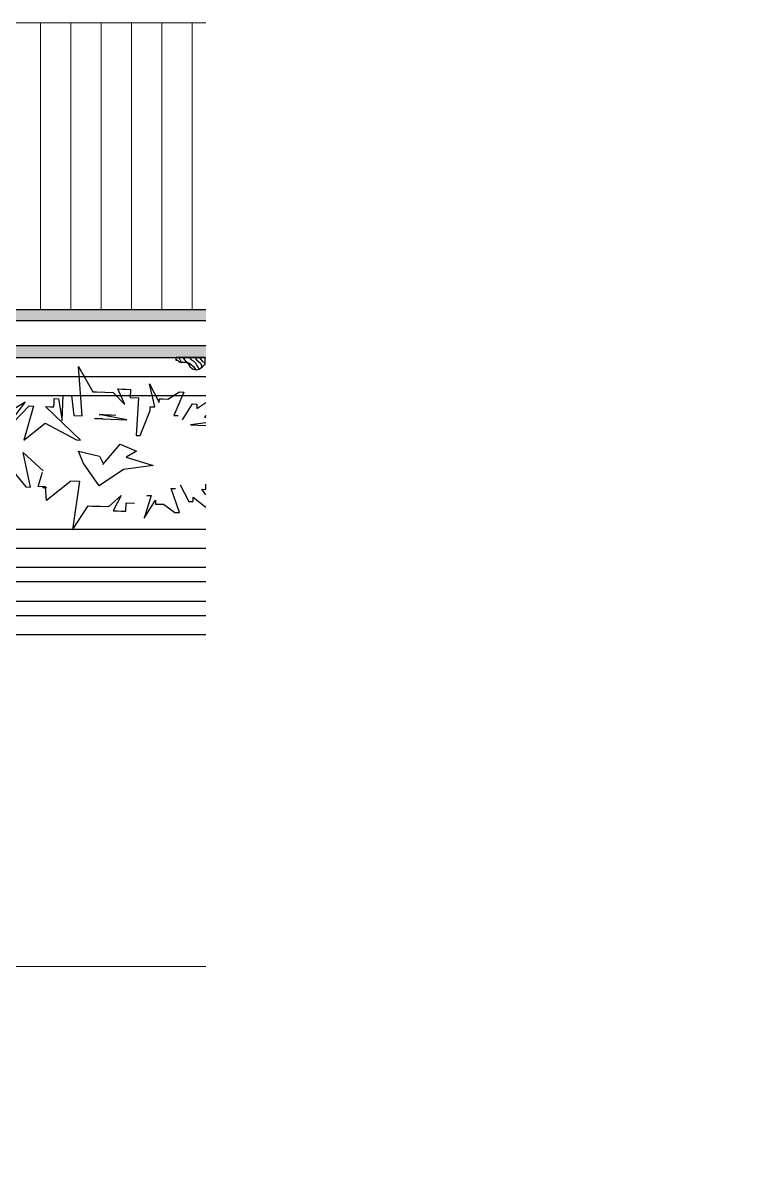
# Model space of a CAD drawing. Header units: millimetres. Extents: x 92928 to 223128, y -11456 to 21098.
# Drawn here: x 199648 to 200407, y 6163 to 7353 of the extents above; entities that cross this region are included whole.
import ezdxf
from ezdxf.xclip import XClip

# ---------------------------------------------------------------- set-up
doc = ezdxf.new("R2010")
doc.units = ezdxf.units.MM
doc.header["$XCLIPFRAME"] = 0
doc.layers.get('Defpoints').update_dxf_attribs({"color": 250})
for name, color, linetype, lineweight in [('_ACM-A-ANNO-DIMS', 2, 'Continuous', 13), ('_ACM-A-ANNO-DIMS @ 15', 2, 'Continuous', 13), ('_ACM-A-WALL-HACH', 251, 'Continuous', 9), ('I-WALL', 6, 'Continuous', 13)]:
    doc.layers.add(name, color=color, linetype=linetype, lineweight=lineweight)
for name, color, linetype in [('I-DETL-LW01', 1, 'Continuous'), ('I-DETL-LW02', 2, 'Continuous'), ('I-DETL-LW251', 251, 'Continuous'), ('I-PL-IDS-MILL', 40, 'Continuous'), ('PE-尺寸标注', 44, 'Continuous')]:
    doc.layers.add(name, color=color, linetype=linetype)
doc.styles.add('Arial', font='ARIALUNI.ttf')
doc.dimstyles.new('Aec-Arch-M-注释性', dxfattribs={"dimscale": 2, "dimtxt": 2.5, "dimasz": 2, "dimexe": 2, "dimexo": 2, "dimgap": 0.8, "dimtad": 1, "dimdec": 0, "dimrnd": 5, "dimzin": 3, "dimdsep": 46, "dimtxsty": 'Arial', "dimblk": 'WALL TYPE$0$_ArchTick', "dimcen": 2.5, "dimdle": 2, "dimclrd": 256, "dimclrt": 256, "dimazin": 2, "dimtfac": 0.75, "dimtdec": 0, "dimtix": 1, "dimtmove": 2, "dimatfit": 2, "dimfxl": 5, "dimfxlon": 1, "dimtolj": 1, "dimtzin": 0, "dimlwd": -1, "dimarcsym": 0})

# ---------------------------------------------------------------- blocks, each defined once
blk = doc.blocks.new('WALL TYPE$0$_ArchTick')
at = {"color": 0, "linetype": 'ByBlock', "const_width": 0.15}
blk.add_lwpolyline([(-0.5, -0.5), (0.5, 0.5)], dxfattribs=at)
blk = doc.blocks.new('*D357')
at = {"layer": '_ACM-A-ANNO-DIMS', "color": 0, "lineweight": -2, "transparency": 16777216}
for p, q in [((167532.5903942427, 20323.45114917224), (167532.5903942427, 20428.45114917224)), ((169432.5903942427, 20323.45114917224), (169432.5903942427, 20428.45114917224))]:
    blk.add_line(p, q, dxfattribs=at)
at = {"layer": '_ACM-A-ANNO-DIMS', "transparency": 16777216}
blk.add_line((169462.5903942427, 20398.45114917224), (167502.5903942427, 20398.45114917224), dxfattribs=at)
at = {"layer": 'Defpoints', "color": 0, "transparency": 16777216}
for p in [(167532.5903942427, 20398.45114917224), (167532.5903942427, 20195.74469273321), (169432.5903942427, 20195.74469273321)]:
    blk.add_point(p, dxfattribs=at)
at = {"layer": '_ACM-A-ANNO-DIMS', "transparency": 16777216, "xscale": 30, "yscale": 30, "zscale": 30, "rotation": 180}
blk.add_blockref('WALL TYPE$0$_ArchTick', (167532.5903942427, 20398.45114917224), dxfattribs=at)
at = {"layer": '_ACM-A-ANNO-DIMS', "transparency": 16777216, "xscale": 30, "yscale": 30, "zscale": 30}
blk.add_blockref('WALL TYPE$0$_ArchTick', (169432.5903942427, 20398.45114917224), dxfattribs=at)
at = {"layer": '_ACM-A-ANNO-DIMS', "transparency": 16777216, "insert": (168482.5903942427, 20429.6104261163), "char_height": 37.5, "attachment_point": 5, "style": 'Arial'}
blk.add_mtext('\\A1;1900', dxfattribs=at)
blk = doc.blocks.new('2008092313492155')
at = {"color": 8, "linetype": 'Continuous'}
for p, q in [((1506.456870865506, 129.873818452922), (1497.313517650386, 258.4204400899089)), ((1497.313517650386, 258.4204400899089), (1534.061324986644, 192.6697077199688)), ((1682.469316908217, 213.5041236034576), (1708.261778941836, 164.2590169347795)), ((1696.244843929904, 153.1390569119849), (1682.469316908217, 213.5041236034576)), ((1806.183430251942, 148.9139231147374), (1900.741934520098, 211.6289261778975)), ((1900.741934520098, 211.6289261778975), (1827.048487494823, 126.3961820993927)), ((1454.399907554034, 117.7191836210322), (1456.949174389287, 184.0514716560647)), ((1456.949174389287, 184.0514716560647), (1478.647579584416, 183.2175636697657)), ((1478.647579584416, 183.2175636697657), (1484.758465670355, 130.707726439221)), ((1478.647579584416, 183.2175636697657), (1478.647579584416, 183.2175636697657)), ((1534.061324986644, 192.6697077199688), (1534.061324986644, 192.6697077199688)), ((1534.061324986644, 192.6697077199688), (1544.18724741105, 192.280550659696)), ((1544.18724741105, 192.280550659696), (1544.18724741105, 192.280550659696)), ((1544.18724741105, 192.280550659696), (1565.885652606179, 191.446642673397)), ((1565.885652606179, 191.446642673397), (1565.885652606179, 191.446642673397)), ((1565.885652606179, 191.446642673397), (1587.584057801309, 190.612734687099)), ((1587.584057801309, 190.612734687099), (1618.088883308956, 159.2817198989496)), ((1587.584057801309, 190.612734687099), (1587.584057801309, 190.612734687099)), ((1618.088883308956, 159.2817198989496), (1599.545436283115, 200.2871058412911)), ((1599.545436283115, 200.2871058412911), (1611.117919053846, 199.8423549152649)), ((1611.117919053846, 199.8423549152649), (1611.117919053846, 199.8423549152649)), ((1611.117919053846, 199.8423549152649), (1621.243841478245, 199.4531978549921)), ((1621.243841478245, 199.4531978549921), (1621.243841478245, 199.4531978549921)), ((1621.243841478245, 199.4531978549921), (1632.81632424899, 199.0084469289659)), ((1632.81632424899, 199.0084469289659), (1631.982976296735, 177.3246138999202)), ((1632.81632424899, 199.0084469289659), (1632.81632424899, 199.0084469289659)), ((1730.349079848027, 173.544231028699), (1761.336247907755, 192.4591396862843)), ((1772.908730678486, 192.014388760259), (1746.490384216042, 130.7017674802155)), ((1761.336247907755, 192.4591396862843), (1761.336247907755, 192.4591396862843)), ((1761.336247907755, 192.4591396862843), (1772.908730678486, 192.014388760259)), ((1772.908730678486, 192.014388760259), (1772.908730678486, 192.014388760259)), ((1211.406939256798, 78.62623126876497), (1357.749722885732, 166.1480214982485)), ((1357.749722885732, 166.1480214982485), (1283.659214167033, 68.46652899773926)), ((1283.659214167033, 68.46652899773926), (1367.486749599077, 155.6397423577573)), ((1379.059232369822, 155.1949914317311), (1353.507029929046, 66.18269821993454)), ((1357.749722885732, 166.1480214982485), (1357.749722885732, 166.1480214982485)), ((1367.486749599077, 155.6397423577573), (1379.059232369822, 155.1949914317311)), ((1410.883559989357, 153.9719263851593), (1410.883559989357, 153.9719263851593)), ((1502.082970173091, 66.50439486460346), (1410.883559989357, 153.9719263851593)), ((1410.883559989357, 153.9719263851593), (1422.456042760103, 153.5271754591331)), ((1422.456042760103, 153.5271754591331), (1422.456042760103, 153.5271754591331)), ((1422.456042760103, 153.5271754591331), (1432.581965184501, 153.1380183988604)), ((1432.581965184501, 153.1380183988604), (1432.970860895555, 163.2571404790788)), ((1432.581965184501, 153.1380183988604), (1432.581965184501, 153.1380183988604)), ((1432.970860895555, 163.2571404790788), (1433.415313136757, 174.8218514278988)), ((1432.970860895555, 163.2571404790788), (1432.970860895555, 163.2571404790788)), ((1433.415313136757, 174.8218514278988), (1433.415313136757, 174.8218514278988)), ((1433.415313136757, 174.8218514278988), (1444.987795907495, 174.3771005018725)), ((1444.987795907495, 174.3771005018725), (1454.399907554034, 117.7191836210322)), ((1444.987795907495, 174.3771005018725), (1444.987795907495, 174.3771005018725)), ((1631.982976296735, 177.3246138999202), (1653.681381491871, 176.4907059136212)), ((1653.681381491871, 176.4907059136212), (1647.904007946476, 78.51375930314134)), ((1684.283465448098, 143.4646857577927), (1684.672361159151, 153.5838078380111)), ((1684.672361159151, 153.5838078380111), (1684.672361159151, 153.5838078380111)), ((1684.672361159151, 153.5838078380111), (1696.244843929904, 153.1390569119849)), ((1708.261778941836, 164.2590169347795), (1708.650674652883, 174.3781390149979)), ((1708.650674652883, 174.3781390149979), (1718.776597077282, 173.9889819547252)), ((1718.776597077282, 173.9889819547252), (1718.776597077282, 173.9889819547252)), ((1718.776597077282, 173.9889819547252), (1730.349079848027, 173.544231028699)), ((1730.349079848027, 173.544231028699), (1730.349079848027, 173.544231028699)), ((1769.246454046472, 119.6931435479446), (1795.055399722398, 160.9233849895836)), ((1795.055399722398, 160.9233849895836), (1795.055399722398, 160.9233849895836)), ((1795.055399722398, 160.9233849895836), (1806.627882493143, 160.4786340635574)), ((1806.627882493143, 160.4786340635574), (1806.183430251942, 148.9139231147374)), ((1806.627882493143, 160.4786340635574), (1806.627882493143, 160.4786340635574)), ((1484.758465670355, 130.707726439221), (1506.456870865506, 129.873818452922)), ((1484.758465670355, 130.707726439221), (1484.758465670355, 130.707726439221)), ((1539.119864050437, 122.4650790126398), (1539.119864050437, 122.4650790126398)), ((1560.818269245574, 121.6311710263408), (1539.119864050437, 122.4650790126398)), ((1539.119864050437, 122.4650790126398), (1623.015164691467, 119.2408346228649)), ((1551.136799062369, 133.5850390354417), (1561.262721486775, 133.195881975168)), ((1623.015164691467, 119.2408346228649), (1551.136799062369, 133.5850390354417)), ((1561.262721486775, 133.195881975168), (1572.835204257521, 132.7511310491418)), ((1561.262721486775, 133.195881975168), (1561.262721486775, 133.195881975168)), ((1572.835204257521, 132.7511310491418), (1582.961126681919, 132.3619739888691)), ((1572.835204257521, 132.7511310491418), (1572.835204257521, 132.7511310491418)), ((1582.961126681919, 132.3619739888691), (1594.53360945265, 131.9172230628437)), ((1582.961126681919, 132.3619739888691), (1582.961126681919, 132.3619739888691)), ((1594.53360945265, 131.9172230628437), (1594.53360945265, 131.9172230628437)), ((1658.029930370882, 78.1246022428686), (1684.283465448098, 143.4646857577927)), ((1684.283465448098, 143.4646857577927), (1684.283465448098, 143.4646857577927)), ((1746.490384216042, 130.7017674802155), (1758.062866986773, 130.2570165541902)), ((1746.490384216042, 130.7017674802155), (1746.490384216042, 130.7017674802155)), ((1758.062866986773, 130.2570165541902), (1758.062866986773, 130.2570165541902)), ((1827.048487494823, 126.3961820993927), (1837.174409919229, 126.00702503912)), ((1353.507029929046, 66.18269821993454), (1409.604757478955, 110.2700165892411)), ((1409.604757478955, 110.2700165892411), (1409.604757478955, 110.2700165892411)), ((1409.604757478955, 110.2700165892411), (1491.957047748692, 66.89355192487619)), ((1848.302440448759, 113.9975631642737), (1789.653472538361, 106.1174784258465)), ((1789.653472538361, 106.1174784258465), (1858.039467162103, 103.4892840237753)), ((1789.653472538361, 106.1174784258465), (1789.653472538361, 106.1174784258465)), ((1491.957047748692, 66.89355192487619), (1502.082970173091, 66.50439486460346)), ((1491.957047748692, 66.89355192487619), (1491.957047748692, 66.89355192487619)), ((1502.082970173091, 66.50439486460346), (1502.082970173091, 66.50439486460346)), ((1647.904007946476, 78.51375930314134), (1658.029930370882, 78.1246022428686)), ((1647.904007946476, 78.51375930314134), (1647.904007946476, 78.51375930314134)), ((1658.029930370882, 78.1246022428686), (1658.029930370882, 78.1246022428686)), ((1282.465769924158, 37.41293893135935), (1359.355485184678, -55.93692186810131)), ((1352.282843867775, 34.32920163751805), (1404.831393988992, -13.93358482802887)), ((1370.927967955424, -56.38167279412755), (1352.282843867775, 34.32920163751805)), ((1829.932049987226, -62.4402172890841), (1833.69421448162, 35.4518414887425)), ((1404.831393988992, -13.93358482802887), (1404.831393988992, -13.93358482802887)), ((1359.355485184678, -55.93692186810131), (1370.927967955424, -56.38167279412755)), ((1402.752295574959, -57.60473784069927), (1402.752295574959, -57.60473784069927)), ((1402.752295574959, -57.60473784069927), (1414.324778345705, -58.04948876672552)), ((1478.194827809639, -40.07907042062743), (1499.89323300479, -40.91297840692641)), ((1499.89323300479, -40.91297840692641), (1480.910874643494, -168.3786793360023)), ((1762.689048888729, -50.93147748826505), (1785.257439403496, -94.0209452943518)), ((1576.119401577911, -107.6992616549278), (1608.938909343531, -78.80191269469196)), ((1608.938909343531, -78.80191269469196), (1587.30298863761, -118.2631346611724)), ((1687.335788093405, -78.67585147430964), (1668.967864976556, -137.8055886778939)), ((1675.763305322653, -78.2311005482834), (1687.335788093405, -78.67585147430964)), ((1675.763305322653, -78.2311005482834), (1675.763305322653, -78.2311005482834)), ((1739.155187636206, -60.16109771643187), (1739.155187636206, -60.16109771643187)), ((1739.155187636206, -60.16109771643187), (1750.727670406937, -60.6058486424572)), ((1760.789855398638, -123.3204810956931), (1739.155187636206, -60.16109771643187)), ((1750.727670406937, -60.6058486424572), (1750.727670406937, -60.6058486424572)), ((1796.829922174242, -94.46569622037805), (1797.274374415443, -82.90098527155806)), ((1797.274374415443, -82.90098527155806), (1886.740577716053, -152.6883824548304)), ((1819.806127562821, -62.05106022881137), (1829.932049987226, -62.4402172890841)), ((1886.740577716053, -152.6883824548304), (1819.806127562821, -62.05106022881137)), ((1480.910874643494, -168.3786793360023), (1522.596668763239, -105.6422886220571)), ((1522.596668763239, -105.6422886220571), (1532.722591187652, -106.0314456823298)), ((1522.596668763239, -105.6422886220571), (1522.596668763239, -105.6422886220571)), ((1532.722591187652, -106.0314456823298), (1554.420996382782, -106.8653536686288)), ((1532.722591187652, -106.0314456823298), (1532.722591187652, -106.0314456823298)), ((1554.420996382782, -106.8653536686288), (1576.119401577911, -107.6992616549278)), ((1554.420996382782, -106.8653536686288), (1554.420996382782, -106.8653536686288)), ((1576.119401577911, -107.6992616549278), (1576.119401577911, -107.6992616549278)), ((1587.30298863761, -118.2631346611724), (1598.875471408341, -118.7078855871978)), ((1598.875471408341, -118.7078855871978), (1609.001393832739, -119.0970426474714)), ((1598.875471408341, -118.7078855871978), (1598.875471408341, -118.7078855871978)), ((1620.573876603485, -119.5417935734977), (1621.407224555733, -97.85796054445836)), ((1621.407224555733, -97.85796054445836), (1643.105629750869, -98.69186853075735)), ((1668.967864976556, -137.8055886778939), (1698.463818622935, -90.68531334915588)), ((1698.463818622935, -90.68531334915588), (1698.074922911881, -100.8044354293816)), ((1698.074922911881, -100.8044354293816), (1708.20084533628, -101.1935924896543)), ((1708.20084533628, -101.1935924896543), (1719.773328107025, -101.6383434156805)), ((1708.20084533628, -101.1935924896543), (1708.20084533628, -101.1935924896543)), ((1719.773328107025, -101.6383434156805), (1719.773328107025, -101.6383434156805)), ((1719.773328107025, -101.6383434156805), (1749.217372627907, -122.8757301696669)), ((1785.257439403496, -94.0209452943518), (1796.829922174242, -94.46569622037805)), ((1785.257439403496, -94.0209452943518), (1785.257439403496, -94.0209452943518)), ((1796.829922174242, -94.46569622037805), (1796.829922174242, -94.46569622037805)), ((1609.001393832739, -119.0970426474714), (1620.573876603485, -119.5417935734977)), ((1609.001393832739, -119.0970426474714), (1609.001393832739, -119.0970426474714)), ((1620.573876603485, -119.5417935734977), (1620.573876603485, -119.5417935734977)), ((1749.217372627907, -122.8757301696669), (1760.789855398638, -123.3204810956931)), ((1749.217372627907, -122.8757301696669), (1749.217372627907, -122.8757301696669)), ((1760.789855398638, -123.3204810956931), (1760.789855398638, -123.3204810956931))]:
    blk.add_line(p, q, dxfattribs=at)
at = {"color": 8}
for points in [[(1560.324968578025, 2.837184442139005), (1605.870327505603, 55.905101550572), (1648.659279748856, 37.24805259608638), (1621.56363367274, 21.27687151335977), (1692.611564659433, -0.356561059113119), (1614.664149027856, -10.59289547531534), (1550.593626937458, -53.49739025591407), (1509.400549952727, 6.684561409006164), (1497.339851853249, 37.39273993358074), (1551.679032303073, 23.96266001612639), (1560.470049533476, 6.612211674447281)], [(1477.294150575734, -41.22897393954463), (1412.933576691692, -91.68352741676063), (1410.534262287212, -55.67586771498918), (1391.646508378159, -54.94997801543013), (1402.541185736343, -17.56288864910766)]]:
    blk.add_lwpolyline(points, dxfattribs=at)
blk = doc.blocks.new('K_1224000099')
at = {"layer": '_ACM-A-WALL-HACH'}
h = blk.add_hatch(dxfattribs=at)
h.set_pattern_fill('ANSI31', color=256, scale=10, angle=45)
h.set_pattern_definition([(90, (-57350, -73763.15121848763), (-31.75, 0), [])])
h.paths.add_polyline_path([(-4380.000000000466, -1423.151218487634), (-1970, -1423.151218487634), (-1970, -1123.151218487503), (-4380.000000000466, -1123.151218487503)])
at = {"layer": 'I-DETL-LW251'}
h = blk.add_hatch(dxfattribs=at)
h.set_pattern_fill('ANSI38', color=250, angle=-270.0000000000001)
h.set_pattern_definition([(134.9999999999999, (6537.134210259799, -37234.99716026623), (-2.24506403026729, -2.245064030267287), []), (224.9999999999999, (6537.134210259799, -37234.99716026623), (-2.245064030267293, -6.735192090801863), [7.9375, -4.7625])])
h.paths.add_polyline_path([(-2060, -1435.151198237698), (-2059.999999999971, -1423.15119823772), (-4290.000121234392, -1423.15119823772), (-4290.000121234392, -1435.15119823772)])
at = {"layer": 'PE-尺寸标注'}
h = blk.add_hatch(dxfattribs=at)
h.set_pattern_fill('木纹面1', color=250, scale=5.000000000000001, angle=-1.272221872585407e-14, style=0, pattern_type=2)
h.set_pattern_definition([(63.43494882, (-15016.49509797862, 89965.84756453798), (19.9999999776412, -1.019978660492269e-09), [4.621368350000001, -17.7393114]), (40.60129464999999, (-15029.65213732864, 89983.14153078798), (19.99999998960277, 1.801355053669543e-08), [4.1580665, -88.03737800000002]), (40.60129464999999, (-15019.65213732864, 90003.14153078798), (19.99999998960277, 1.801355053669543e-08), [4.1580665, -88.03737800000002]), (40.60129464999999, (-15009.65213732864, 90023.14153078798), (19.99999995163994, -1.452601939074124e-08), [4.1580665, -88.03737800000002]), (63.43494882, (-15026.64253397862, 89963.05269253798), (19.9999999776412, -1.019978660492269e-09), [4.237007800000001, -18.12367195]), (50.19442890999996, (-15024.7476864786, 89966.84238753798), (20.00000001048199, 7.906929521530867e-10), [2.2404905, -75.86200600000001]), (50.19442890999996, (-15014.7476864786, 89986.84238753798), (20.00000001048199, 7.906929521530867e-10), [2.2404905, -75.86200600000001]), (50.19442890999996, (-15004.7476864786, 90006.84238753798), (20.00000001048199, 7.906929521530867e-10), [2.2404905, -75.86200600000001]), (21.80140948999999, (-15023.3133594286, 89968.56358003798), (19.99999999207266, -2.658084763747379e-08), [2.868712150000001, -50.98293590000001]), (33.69006752999998, (-15020.64982702862, 89969.62899298797), (20.00000002516126, -1.246419201524216e-08), [2.521813, -33.53369975]), (63.43494879999999, (-15018.55155177863, 89971.02784313797), (19.99999997764121, -8.001295296393451e-09), [3.3552885, -19.0053909]), (44.99999999999999, (-15017.0510209786, 89974.02890473798), (19.99999996643937, -5.665538888141027e-15), [2.7178182, -53.85072430000001]), (44.99999999999999, (-15007.0510209786, 89994.02890473798), (19.99999996643937, -5.665538888141027e-15), [2.7178182, -53.85072430000001]), (21.80140948999999, (-15015.12923332863, 89975.95069238798), (19.99999999207266, -2.658084763747379e-08), [2.19237, -51.65927800000001]), (63.43494879999999, (-15033.12361442862, 89962.59053168798), (19.99999997764121, -8.001295296393451e-09), [7.1895999, -15.1710799]), (50.19442890999996, (-15029.90832757863, 89969.02110533798), (20.00000001048199, 7.906929521530867e-10), [4.573562000000001, -73.52893490000001]), (50.19442890999996, (-15019.90832757863, 89989.02110533798), (20.00000001048199, 7.906929521530867e-10), [4.573562000000001, -73.52893490000001]), (50.19442890999996, (-15009.90832757863, 90009.02110533798), (20.00000001048199, 7.906929521530867e-10), [4.573562000000001, -73.52893490000001]), (33.69006752999998, (-15026.98040462862, 89972.53461288798), (20.00000002516126, -1.246419201524216e-08), [2.240559500000001, -33.81495340000001]), (15.94539589999995, (-15025.11614657863, 89973.77745158799), (19.99999999510855, -1.449476092599893e-06), [3.5624845, -69.23861445000001]), (33.69006752999998, (-15021.69073247863, 89974.75614128797), (20.00000002516126, -1.246419201524216e-08), [4.092966500000001, -31.96254620000001]), (50.19442890999996, (-15018.28517847863, 89977.02651063798), (20.00000001048199, 7.906929521530867e-10), [5.197338000000001, -72.90515900000001]), (50.19442890999996, (-15008.28517847863, 89997.02651063798), (20.00000001048199, 7.906929521530867e-10), [5.197338000000001, -72.90515900000001]), (50.19442889999996, (-14998.28517847863, 90017.02651063798), (20.00000001048199, -2.699964810685992e-09), [5.197338000000001, -72.90515900000001]), (21.80140948999999, (-15014.95791862861, 89981.01921838798), (19.99999999207266, -2.658084763747379e-08), [5.714501500000001, -48.13714700000001]), (50.19442890999996, (-15034.42835922862, 89969.98104203798), (20.00000001048199, 7.906929521530867e-10), [5.214066750000002, -72.88843]), (50.19442890999996, (-15024.42835922862, 89989.98104203798), (20.00000001048199, 7.906929521530867e-10), [5.214066750000002, -72.88843]), (50.19442890999996, (-15014.42835922862, 90009.98104203798), (20.00000001048199, 7.906929521530867e-10), [5.214066750000002, -72.88843]), (33.69006752999998, (-15031.09039502862, 89973.98659903798), (20.00000002516126, -1.246419201524216e-08), [4.838075000000001, -31.21743775000001]), (26.56505117999999, (-15027.06487332861, 89976.67028023797), (19.9999999776412, 1.019969549860536e-09), [7.985960000000001, -81.45675900000002]), (26.56505117999999, (-15017.06487332861, 89996.67028023797), (19.9999999776412, 1.019969549860536e-09), [7.985960000000001, -81.45675900000002]), (40.60129464999999, (-15019.9219922286, 89980.24172853798), (19.99999998960277, 1.801355053669543e-08), [4.319301400000001, -87.87614315000002]), (40.60129464999999, (-15009.9219922286, 90000.24172853798), (19.99999998960277, 1.801355053669543e-08), [4.319301400000001, -87.87614315000002]), (40.60129464999999, (-14999.92199422861, 90020.24172853798), (19.99999998960277, 1.801355053669543e-08), [4.319301400000001, -87.87614315000002]), (33.69006752999998, (-15033.09366972861, 89976.76491758798), (20.00000002516126, -1.246419201524216e-08), [2.735791650000001, -33.31972211000001]), (26.56505119999996, (-15030.81735347863, 89978.28246173798), (19.99999997764121, 8.001283965315668e-09), [7.158076200000001, -82.284643]), (26.56505119999996, (-15020.81735347863, 89998.28246173798), (20.00000002236256, -8.144143371143085e-08), [7.158076200000001, -82.284643]), (40.60129464999999, (-15024.4149754786, 89981.48365053798), (19.99999998960277, 1.801355053669543e-08), [1.700823, -90.49462155000002]), (40.60129464999999, (-15014.4149754786, 90001.48365053798), (19.99999998960277, 1.801355053669543e-08), [1.700823, -90.49462155000002]), (40.60129464999999, (-15004.41497572861, 90021.48365053798), (19.99999998960277, 1.801355053669543e-08), [1.700823, -90.49462155000002])])
h.paths.add_polyline_path([(-2082.582703153981, -1461.209858795417), (-4267.416640090756, -1461.20985879565), (-4267.417433435068, -1465.954655131638), (-4260.80655223591, -1465.954655131638), (-4260.80655223591, -1468.757370652595), (-4269.999343222531, -1468.757370652595), (-4269.999343222531, -1473.209858795417), (-2080, -1473.209858795417), (-2080, -1468.757503463326), (-2089.19279098665, -1468.757503463326), (-2089.19279098665, -1465.95478794237), (-2082.581909787463, -1465.95478794237)])
h = blk.add_hatch(dxfattribs=at)
h.set_pattern_fill('木纹面1', color=250, scale=5, angle=-90.00000000000001, style=0, pattern_type=2)
h.set_pattern_definition([(333.43494882, (-41381.41402550478, -13881.75378454914), (-1.019976211198673e-09, -19.9999999776412), [4.62136835, -17.7393114]), (310.60129465, (-41364.12005925478, -13868.59674519914), (1.801355298598903e-08, -19.99999998960277), [4.1580665, -88.037378]), (310.60129465, (-41344.12005925478, -13878.59674519914), (1.801355298598903e-08, -19.99999998960277), [4.1580665, -88.037378]), (310.60129465, (-41324.12005925478, -13888.59674519914), (-1.452601694144764e-08, -19.99999995163994), [4.1580665, -88.037378]), (333.43494882, (-41384.20889750478, -13871.60634854914), (-1.019976211198673e-09, -19.9999999776412), [4.2370078, -18.12367195]), (320.19442891, (-41380.41920250478, -13873.50119604914), (7.906954014466862e-10, -20.00000001048198), [2.2404905, -75.862006]), (320.19442891, (-41360.41920250478, -13883.50119604914), (7.906954014466862e-10, -20.00000001048198), [2.2404905, -75.862006]), (320.19442891, (-41340.41920250478, -13893.50119604914), (7.906954014466862e-10, -20.00000001048198), [2.2404905, -75.862006]), (291.80140949, (-41378.69801000478, -13874.93552309914), (-2.658084518818019e-08, -19.99999999207265), [2.86871215, -50.9829359]), (303.69006753, (-41377.63259705478, -13877.59905549914), (-1.246418956594856e-08, -20.00000002516126), [2.521813, -33.53369975]), (333.4349488, (-41376.23374690478, -13879.69733074914), (-8.001292847099853e-09, -19.9999999776412), [3.3552885, -19.0053909]), (315, (-41373.23268530479, -13881.19786154914), (-3.216245293956312e-15, -19.99999996643937), [2.7178182, -53.8507243]), (315, (-41353.23268530479, -13891.19786154914), (-3.216245293956312e-15, -19.99999996643937), [2.7178182, -53.8507243]), (291.80140949, (-41371.31089765478, -13883.11964919914), (-2.658084518818019e-08, -19.99999999207265), [2.19237, -51.65927799999999]), (333.4349488, (-41384.67105835478, -13865.12526809914), (-8.001292847099853e-09, -19.9999999776412), [7.1895999, -15.1710799]), (320.19442891, (-41378.24048470479, -13868.34055494914), (7.906954014466862e-10, -20.00000001048198), [4.573562, -73.5289349]), (320.19442891, (-41358.24048470479, -13878.34055494914), (7.906954014466862e-10, -20.00000001048198), [4.573562, -73.5289349]), (320.19442891, (-41338.24048470479, -13888.34055494914), (7.906954014466862e-10, -20.00000001048198), [4.573562, -73.5289349]), (303.69006753, (-41374.72697715479, -13871.26847789914), (-1.246418956594856e-08, -20.00000002516126), [2.2405595, -33.8149534]), (285.9453959, (-41373.48413845478, -13873.13273594914), (-1.449476090150599e-06, -19.99999999510854), [3.5624845, -69.23861445]), (303.69006753, (-41372.50544875479, -13876.55815004914), (-1.246418956594856e-08, -20.00000002516126), [4.0929665, -31.9625462]), (320.19442891, (-41370.23507940478, -13879.96370404914), (7.906954014466862e-10, -20.00000001048198), [5.197338, -72.905159]), (320.19442891, (-41350.23507940478, -13889.96370404914), (7.906954014466862e-10, -20.00000001048198), [5.197338, -72.905159]), (320.1944289, (-41330.23507940478, -13899.96370404914), (-2.699962361392391e-09, -20.00000001048198), [5.197338, -72.905159]), (291.80140949, (-41366.24237165478, -13883.29096389914), (-2.658084518818019e-08, -19.99999999207265), [5.7145015, -48.137147]), (320.19442891, (-41377.28054800478, -13863.82052329914), (7.906954014466862e-10, -20.00000001048198), [5.214066750000001, -72.88842999999999]), (320.19442891, (-41357.28054800478, -13873.82052329914), (7.906954014466862e-10, -20.00000001048198), [5.214066750000001, -72.88842999999999]), (320.19442891, (-41337.28054800478, -13883.82052329914), (7.906954014466862e-10, -20.00000001048198), [5.214066750000001, -72.88842999999999]), (303.69006753, (-41373.27499100479, -13867.15848749914), (-1.246418956594856e-08, -20.00000002516126), [4.838075, -31.21743775]), (296.56505118, (-41370.59130980479, -13871.18400919914), (1.019971999154131e-09, -19.9999999776412), [7.98595999999998, -81.45675899999969]), (296.56505118, (-41350.59130980479, -13881.18400919914), (1.019971999154131e-09, -19.9999999776412), [7.98595999999998, -81.45675899999969]), (310.60129465, (-41367.01986150478, -13878.32689029914), (1.801355298598903e-08, -19.99999998960277), [4.319301400000001, -87.87614315]), (310.60129465, (-41347.01986150478, -13888.32689029914), (1.801355298598903e-08, -19.99999998960277), [4.319301400000001, -87.87614315]), (310.60129465, (-41327.01986150478, -13898.32688829914), (1.801355298598903e-08, -19.99999998960277), [4.319301400000001, -87.87614315]), (303.69006753, (-41370.49667245478, -13865.15521279914), (-1.246418956594856e-08, -20.00000002516126), [2.73579165, -33.31972211]), (296.5650512, (-41368.97912830478, -13867.43152904914), (8.001286414609262e-09, -19.9999999776412), [7.15807619999998, -82.28464299999968]), (296.5650512, (-41348.97912830478, -13877.43152904914), (-8.144143126213724e-08, -20.00000002236256), [7.15807619999998, -82.28464299999968]), (310.60129465, (-41365.77793950478, -13873.83390704914), (1.801355298598903e-08, -19.99999998960277), [1.700823, -90.49462155]), (310.60129465, (-41345.77793950478, -13883.83390704914), (1.801355298598903e-08, -19.99999998960277), [1.700823, -90.49462155]), (310.60129465, (-41325.77793950478, -13893.83390679914), (1.801355298598903e-08, -19.99999998960277), [1.700823, -90.49462155])])
edge = h.paths.add_edge_path()
edge.add_line((-2479.999999999971, -1473.151194541206), (-2479.999999999971, -1481.130590837056))
edge.add_arc((-2479.46920125396, -1484.328065167025), 3.241232697537182, 99.42546738474049, 170.5737766989053)
edge.add_line((-2482.666668580699, -1483.797224236041), (-2483.333355659386, -1483.797225572023))
edge.add_arc((-2489.000014605641, -1479.050563527184), 7.392010834757422, 219.9511821530596, 320.04886315912677, ccw=False)
edge.add_line((-2494.666669797996, -1483.797230053475), (-2495.333356878051, -1483.797231398552))
edge.add_arc((-2501.146246826363, -1484.285262139289), 5.833340685663203, 4.7991067157494, 105.1464253195259)
edge.add_line((-2502.67042128701, -1478.654564512122), (-2503.344250735739, -1477.946679954766))
edge.add_arc((-2504.971724264382, -1477.121603354957), 1.824670239257439, 201.7342191242934, 333.11646144337146, ccw=False)
edge.add_line((-2506.666681578645, -1477.797281669642), (-2507.333350043336, -1477.797283004125))
edge.add_arc((-2509.331179047673, -1478.459690653435), 2.104781372156005, 18.34364903705413, 108.5281298696348)
edge.add_line((-2510.00001585795, -1476.464004819994), (-2510.000021676417, -1473.151194541206))
edge.add_line((-2510.000021676446, -1473.151194541206), (-2480, -1473.151194541206))
at = {"layer": 'I-DETL-LW01'}
blk.add_lwpolyline([(-2060, -1423.151198237749), (-2060, -1435.151198237749), (-4290.000121234392, -1435.15119823772), (-4290.000121234392, -1423.15119823772)], close=True, dxfattribs=at)
at = {"layer": 'I-DETL-LW02'}
blk.add_lwpolyline([(-2082.582703153981, -1461.209858795417), (-4267.416640090756, -1461.20985879565), (-4267.417433435068, -1465.954655131638), (-4260.80655223591, -1465.954655131638), (-4260.80655223591, -1468.757370652595), (-4269.999343222531, -1468.757370652595), (-4269.999343222531, -1473.209858795417), (-2080, -1473.209858795417), (-2080, -1468.757503463326), (-2089.19279098665, -1468.757503463326), (-2089.19279098665, -1465.95478794237), (-2082.581909787463, -1465.95478794237)], close=True, dxfattribs=at)
blk.add_lwpolyline([(-2479.999999999971, -1473.151194541206), (-2479.999999999971, -1481.130590837056, 0.3208161007806607), (-2482.666668580699, -1483.797224236041), (-2483.333355659357, -1483.797225572023, -0.4668266522621926), (-2494.666669797996, -1483.797230053475), (-2495.333356878051, -1483.797231398552, 0.4681539542228489), (-2502.67042128701, -1478.654564512122), (-2503.344250735739, -1477.946679954766, -0.6455820401914517), (-2506.666681578645, -1477.797281669642), (-2507.333350043307, -1477.797283004125, 0.4151569340983184), (-2510.00001585795, -1476.464004819994), (-2510.000021676446, -1473.151194541206)], format="xyb", close=True, dxfattribs=at)
at = {"layer": 'I-PL-IDS-MILL'}
for points in [[(-2110, -1673.098852582858), (-3420, -1673.098852582858), (-3420, -1493.209858795417), (-2110, -1493.209858795417)], [(-2130, -1653.098852582858), (-3400, -1653.098852582858), (-3400, -1513.209858795417), (-2130, -1513.209858795417)]]:
    blk.add_lwpolyline(points, close=True, dxfattribs=at)
for points in [[(3170.690558476374, -3110.705359174928, 0.5221001445361874), (3440, -2923.098852582858), (3440, -2173.098852582858, 0.414213562373095), (2940, -1673.098852582858), (-2940, -1673.098852582858, 0.414213562373095), (-3440, -2173.098852582858), (-3440, -2923.098852582858, 0.5221001445361233), (-3170.690558476374, -3110.705359174935, 0.5221001445361233)], [(3161.049593176693, -3084.860508306432, 0.5543971368785583), (3420, -2923.098852582858), (3420, -2173.098852582858, 0.4142135623730951), (2940, -1693.098852582858), (-2940, -1693.098852582858, 0.4142135623730951), (-3420, -2173.098852582858), (-3420, -2923.098852582858, 0.5543971368784961), (-3161.049593176722, -3084.86050830641)], [(-3182.980261738732, -3039.926715049896, -0.5543971368784782), (-3370, -2923.098852582858), (-3370, -2173.098852582858, -0.4142135623730951), (-2940, -1743.098852582858), (2940, -1743.098852582858, -0.414213562373095), (3370, -2173.098852582858), (3370, -2923.098852582858, -0.5543971368784528), (3182.980261738732, -3039.9267150499)], [(-3210.530227299285, -3029.077777360231, -0.4960767399059727), (-3350, -2923.098852582858), (-3350, -2173.098852582858, -0.414213562373095), (-2940, -1763.098852582858), (2940, -1763.098852582858, -0.414213562373095), (3350, -2173.098852582858), (3350, -2923.098852582858, -0.496076739905913), (3210.530227299285, -3029.077777360239)]]:
    blk.add_lwpolyline(points, format="xyb", dxfattribs=at)
at = {"layer": 'I-PL-IDS-MILL', "color": 8}
blk.add_lwpolyline([(-3316.82172176431, -3046.076180026437, -0.2586535275741065), (-3385, -2923.098852582858), (-3385, -2173.098852582858, -0.4142135623730951), (-2940, -1728.098852582858), (2940, -1728.098852582858, -0.4142135623730951), (3385, -2173.098852582858), (3385, -2923.098852582858, -0.2586535275741387), (3316.821721764281, -3046.076180026412), (3327.417821317998, -3063.03857001866, 0.2586535275740309), (3405, -2923.098852582872), (3405, -2173.098852582858, 0.414213562373095), (2940, -1708.098852582858), (-2940, -1708.098852582858, 0.414213562373095), (-3405, -2173.098852582858), (-3405, -2923.098852582872, 0.2586535275740855), (-3327.417821318028, -3063.038570018689)], format="xyb", close=True, dxfattribs=at)
at = {"layer": 'I-WALL'}
blk.add_lwpolyline([(-4380.000000000466, -1423.151218487634), (-1970, -1423.151218487634), (-1970, -1123.151218487503), (-4380.000000000466, -1123.151218487503)], close=True, dxfattribs=at)
at = {"xscale": 0.4, "yscale": 0.4, "zscale": 0.4}
blk.add_blockref('2008092313492155', (-3211.044983128202, -1586.275721918559), dxfattribs=at)
at = {"layer": '_ACM-A-ANNO-DIMS @ 15'}
dim = blk.add_linear_dim(base=(-3350, -2110.392396143827), p1=(-1450, -2313.098852582858), p2=(-3350, -2313.098852582858), dimstyle='Aec-Arch-M-注释性', override={"dimscale": 15, "dimzin": 8, "dimtix": 1, "dimtofl": 1, "dimtmove": 2, "dimatfit": 2}, dxfattribs=at)
dim.commit()
dim.dimension.update_dxf_attribs({"geometry": '*D357', "text_midpoint": (-2400, -2079.233119199762), "insert": (-170882.5903942427, -22508.84354531606)})

msp = doc.modelspace()

# ---------------------------------------------------------------- block references
ref = msp.add_blockref('K_1224000099', (202318.423039173, 8475.85166051588))
XClip(ref).set_block_clipping_path([(-5236.165042579698, -3382.3670173636674), (-2478.870068503893, -776.0594596405699)])

doc.saveas('drawing.dxf')
